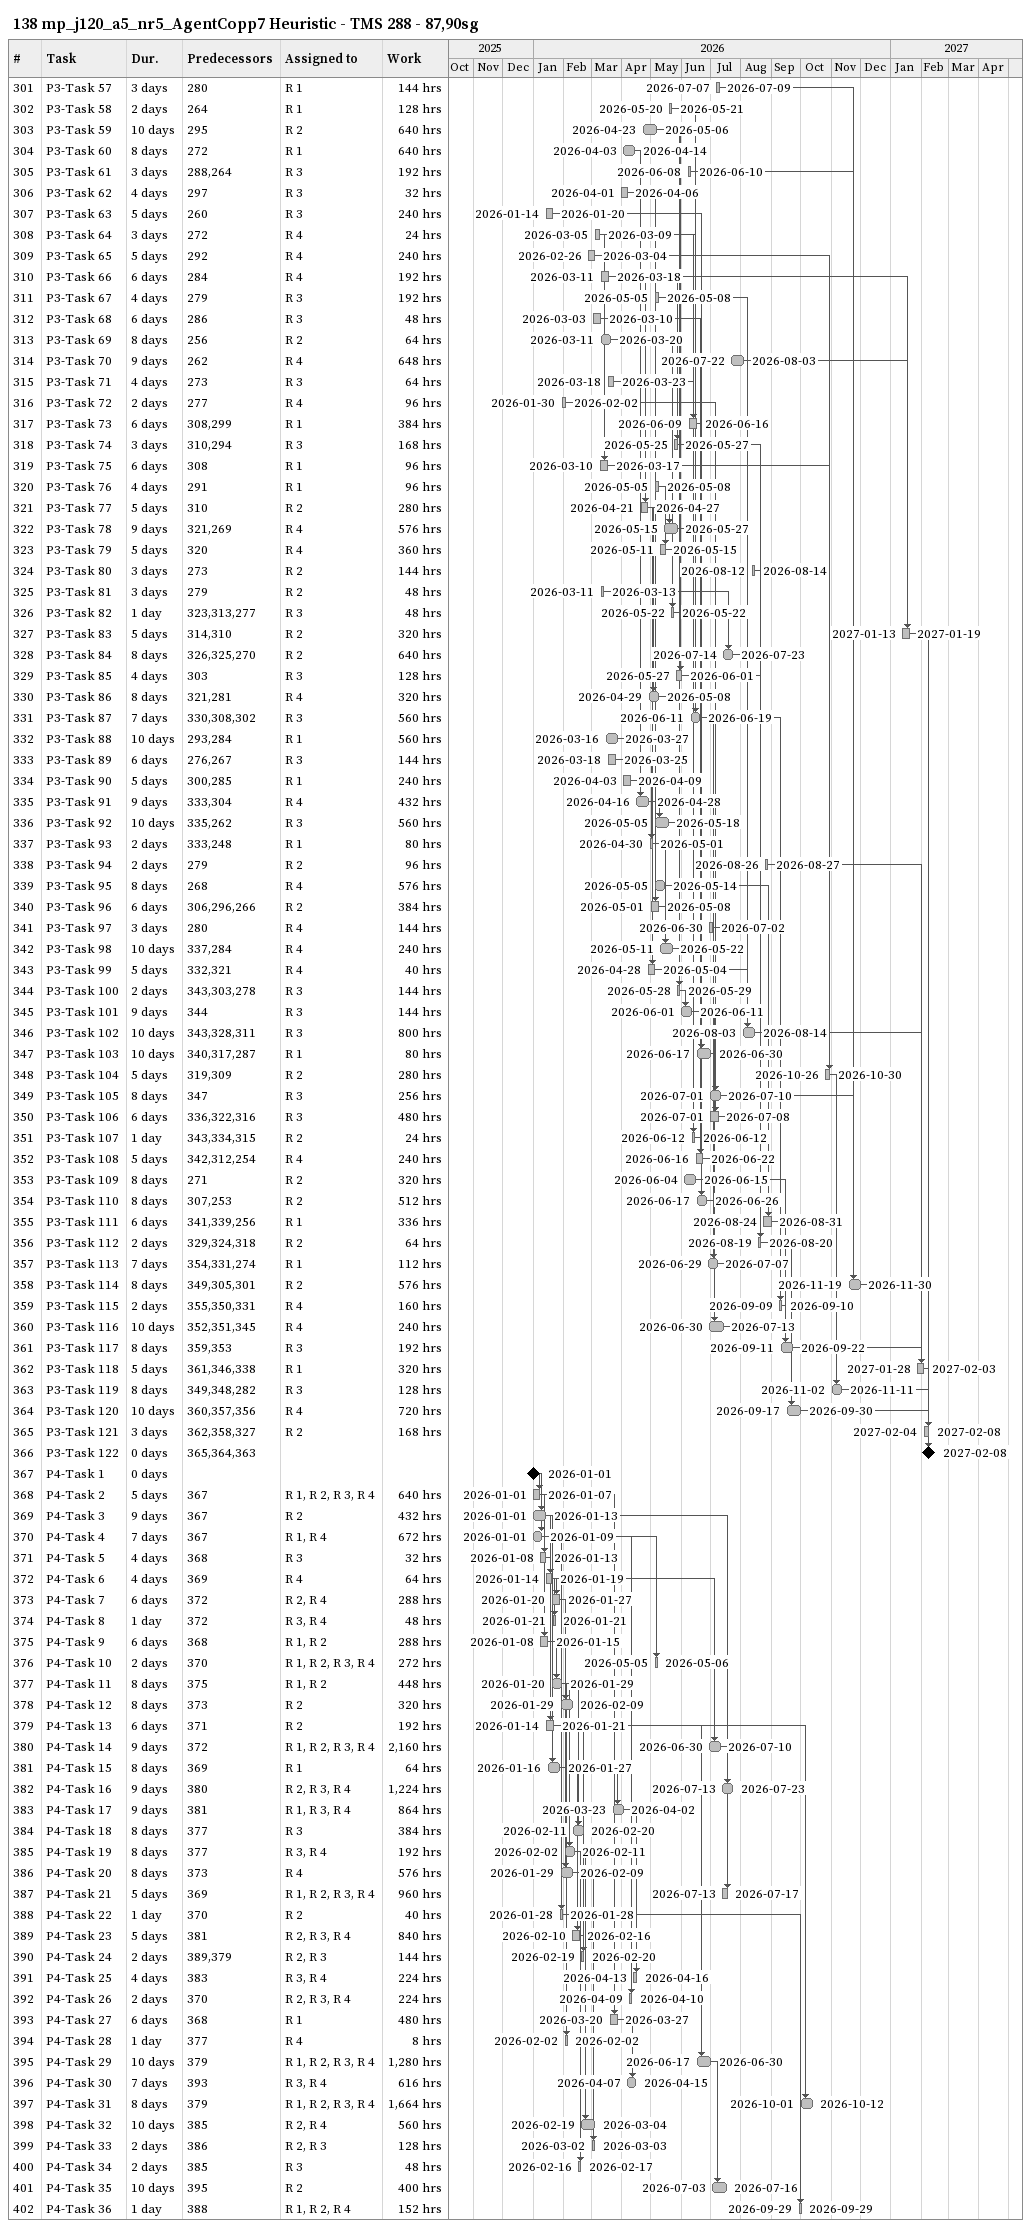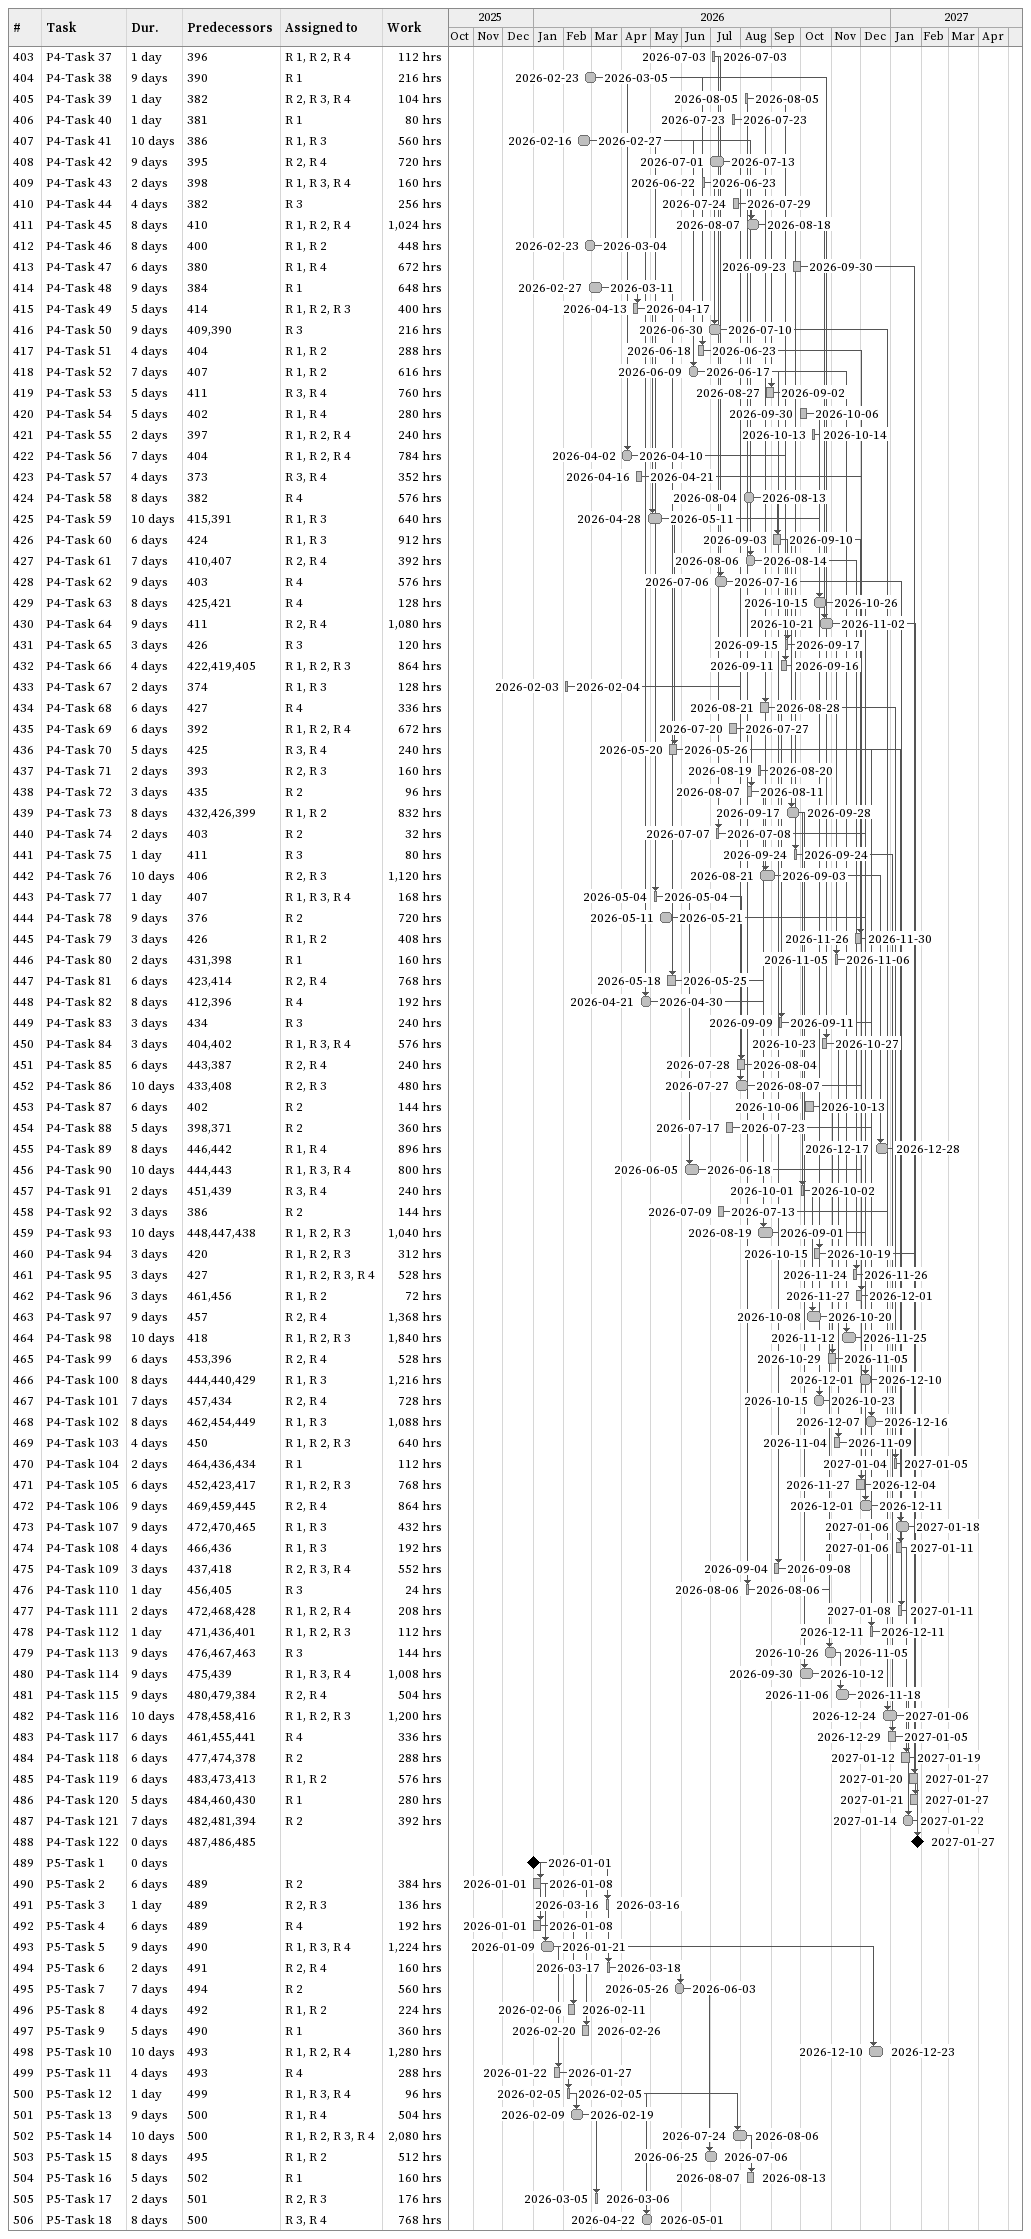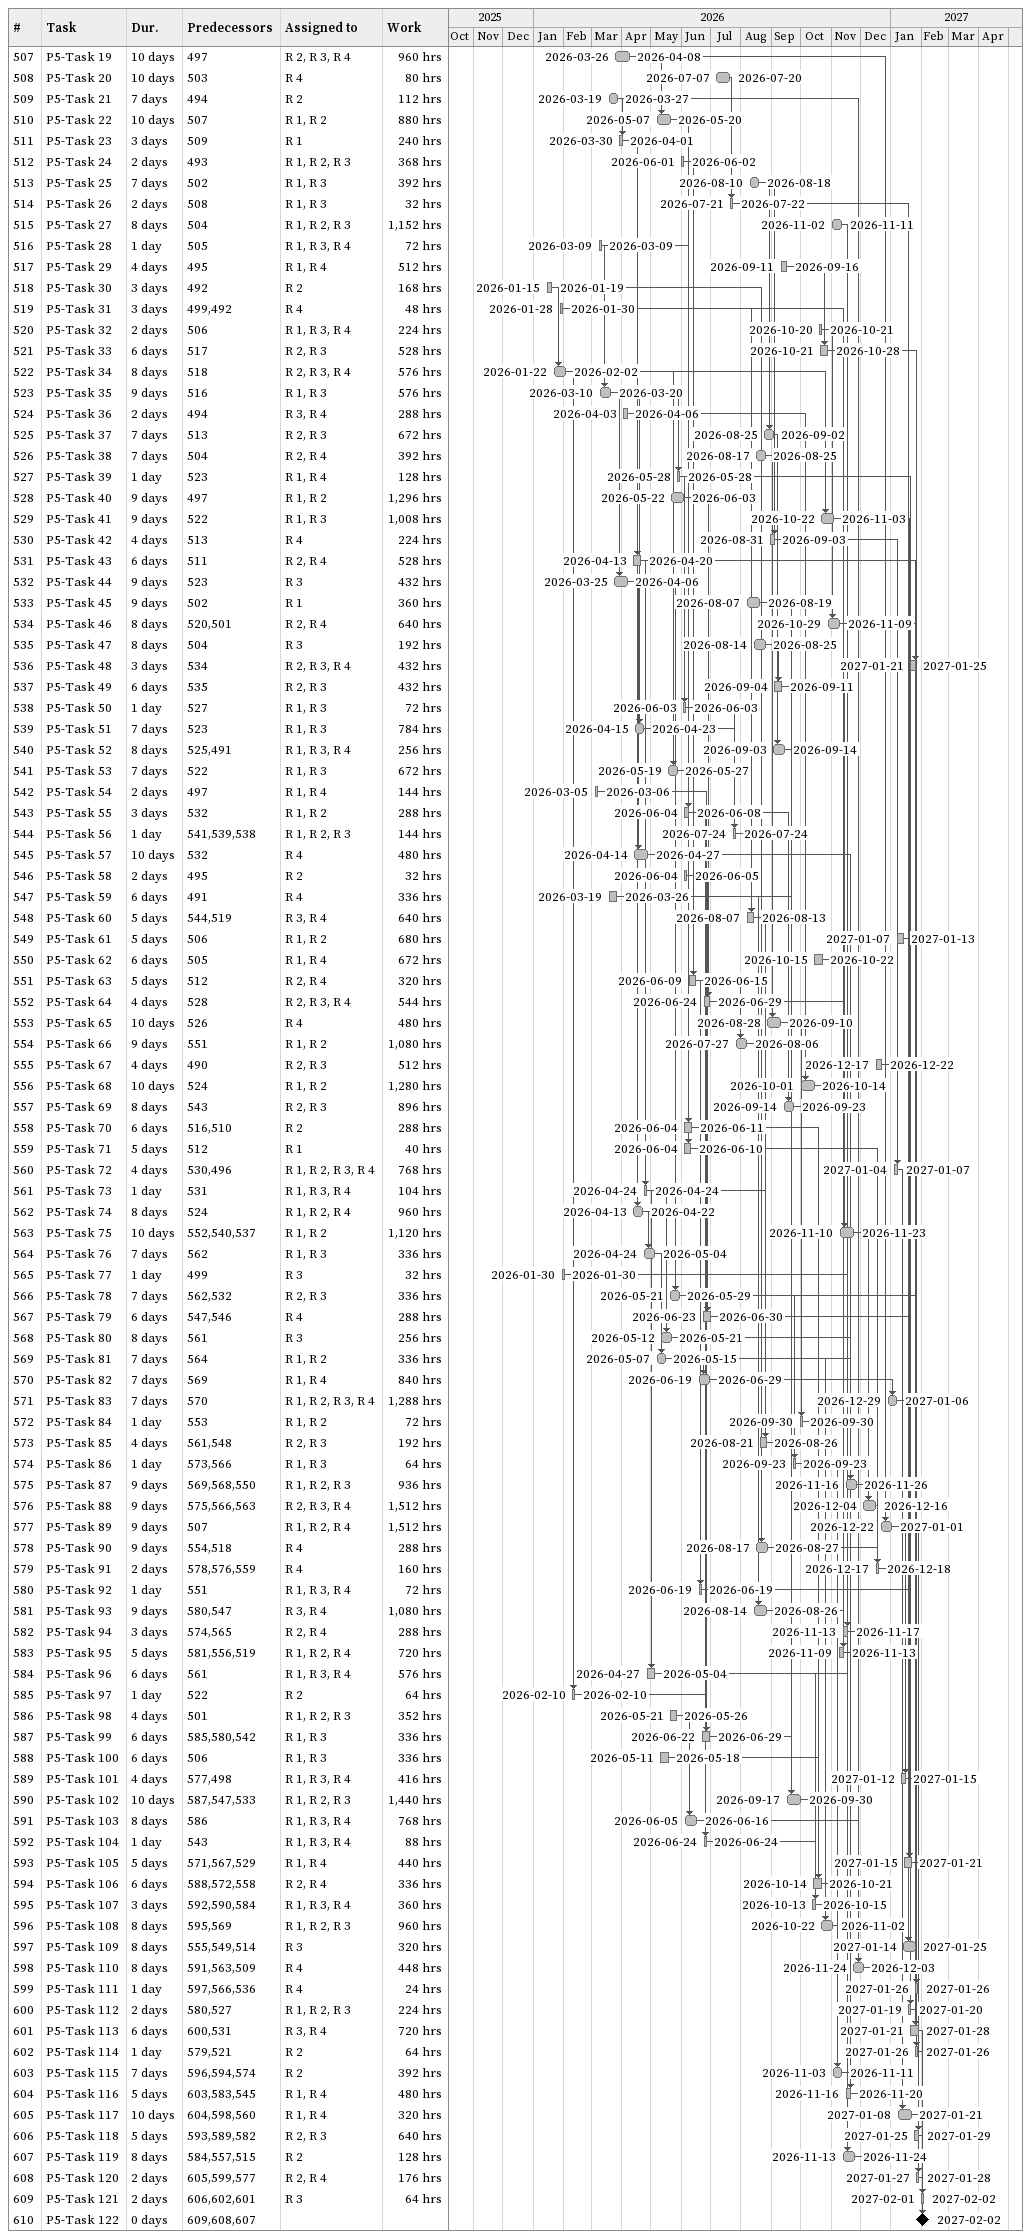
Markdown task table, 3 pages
138 mp_j120_a5_nr5_AgentCopp7 Heuristic - TMS 288 - 87,90sg

| ID | Task | Duration | Start | Finish | Predecessors | Resources | Work (h) |
|---|---|---|---|---|---|---|---|
| 301 | P3-Task 57 | 3d | 2026-07-07 | 2026-07-09 | 280 | R 1 | 144 |
| 302 | P3-Task 58 | 2d | 2026-05-20 | 2026-05-21 | 264 | R 1 | 128 |
| 303 | P3-Task 59 | 10d | 2026-04-23 | 2026-05-06 | 295 | R 2 | 640 |
| 304 | P3-Task 60 | 8d | 2026-04-03 | 2026-04-14 | 272 | R 1 | 640 |
| 305 | P3-Task 61 | 3d | 2026-06-08 | 2026-06-10 | 288, 264 | R 3 | 192 |
| 306 | P3-Task 62 | 4d | 2026-04-01 | 2026-04-06 | 297 | R 3 | 32 |
| 307 | P3-Task 63 | 5d | 2026-01-14 | 2026-01-20 | 260 | R 3 | 240 |
| 308 | P3-Task 64 | 3d | 2026-03-05 | 2026-03-09 | 272 | R 4 | 24 |
| 309 | P3-Task 65 | 5d | 2026-02-26 | 2026-03-04 | 292 | R 4 | 240 |
| 310 | P3-Task 66 | 6d | 2026-03-11 | 2026-03-18 | 284 | R 4 | 192 |
| 311 | P3-Task 67 | 4d | 2026-05-05 | 2026-05-08 | 279 | R 3 | 192 |
| 312 | P3-Task 68 | 6d | 2026-03-03 | 2026-03-10 | 286 | R 3 | 48 |
| 313 | P3-Task 69 | 8d | 2026-03-11 | 2026-03-20 | 256 | R 2 | 64 |
| 314 | P3-Task 70 | 9d | 2026-07-22 | 2026-08-03 | 262 | R 4 | 648 |
| 315 | P3-Task 71 | 4d | 2026-03-18 | 2026-03-23 | 273 | R 3 | 64 |
| 316 | P3-Task 72 | 2d | 2026-01-30 | 2026-02-02 | 277 | R 4 | 96 |
| 317 | P3-Task 73 | 6d | 2026-06-09 | 2026-06-16 | 308, 299 | R 1 | 384 |
| 318 | P3-Task 74 | 3d | 2026-05-25 | 2026-05-27 | 310, 294 | R 3 | 168 |
| 319 | P3-Task 75 | 6d | 2026-03-10 | 2026-03-17 | 308 | R 1 | 96 |
| 320 | P3-Task 76 | 4d | 2026-05-05 | 2026-05-08 | 291 | R 1 | 96 |
| 321 | P3-Task 77 | 5d | 2026-04-21 | 2026-04-27 | 310 | R 2 | 280 |
| 322 | P3-Task 78 | 9d | 2026-05-15 | 2026-05-27 | 321, 269 | R 4 | 576 |
| 323 | P3-Task 79 | 5d | 2026-05-11 | 2026-05-15 | 320 | R 4 | 360 |
| 324 | P3-Task 80 | 3d | 2026-08-12 | 2026-08-14 | 273 | R 2 | 144 |
| 325 | P3-Task 81 | 3d | 2026-03-11 | 2026-03-13 | 279 | R 2 | 48 |
| 326 | P3-Task 82 | 1d | 2026-05-22 | 2026-05-22 | 323, 313, 277 | R 3 | 48 |
| 327 | P3-Task 83 | 5d | 2027-01-13 | 2027-01-19 | 314, 310 | R 2 | 320 |
| 328 | P3-Task 84 | 8d | 2026-07-14 | 2026-07-23 | 326, 325, 270 | R 2 | 640 |
| 329 | P3-Task 85 | 4d | 2026-05-27 | 2026-06-01 | 303 | R 3 | 128 |
| 330 | P3-Task 86 | 8d | 2026-04-29 | 2026-05-08 | 321, 281 | R 4 | 320 |
| 331 | P3-Task 87 | 7d | 2026-06-11 | 2026-06-19 | 330, 308, 302 | R 3 | 560 |
| 332 | P3-Task 88 | 10d | 2026-03-16 | 2026-03-27 | 293, 284 | R 1 | 560 |
| 333 | P3-Task 89 | 6d | 2026-03-18 | 2026-03-25 | 276, 267 | R 3 | 144 |
| 334 | P3-Task 90 | 5d | 2026-04-03 | 2026-04-09 | 300, 285 | R 1 | 240 |
| 335 | P3-Task 91 | 9d | 2026-04-16 | 2026-04-28 | 333, 304 | R 4 | 432 |
| 336 | P3-Task 92 | 10d | 2026-05-05 | 2026-05-18 | 335, 262 | R 3 | 560 |
| 337 | P3-Task 93 | 2d | 2026-04-30 | 2026-05-01 | 333, 248 | R 1 | 80 |
| 338 | P3-Task 94 | 2d | 2026-08-26 | 2026-08-27 | 279 | R 2 | 96 |
| 339 | P3-Task 95 | 8d | 2026-05-05 | 2026-05-14 | 268 | R 4 | 576 |
| 340 | P3-Task 96 | 6d | 2026-05-01 | 2026-05-08 | 306, 296, 266 | R 2 | 384 |
| 341 | P3-Task 97 | 3d | 2026-06-30 | 2026-07-02 | 280 | R 4 | 144 |
| 342 | P3-Task 98 | 10d | 2026-05-11 | 2026-05-22 | 337, 284 | R 4 | 240 |
| 343 | P3-Task 99 | 5d | 2026-04-28 | 2026-05-04 | 332, 321 | R 4 | 40 |
| 344 | P3-Task 100 | 2d | 2026-05-28 | 2026-05-29 | 343, 303, 278 | R 3 | 144 |
| 345 | P3-Task 101 | 9d | 2026-06-01 | 2026-06-11 | 344 | R 3 | 144 |
| 346 | P3-Task 102 | 10d | 2026-08-03 | 2026-08-14 | 343, 328, 311 | R 3 | 800 |
| 347 | P3-Task 103 | 10d | 2026-06-17 | 2026-06-30 | 340, 317, 287 | R 1 | 80 |
| 348 | P3-Task 104 | 5d | 2026-10-26 | 2026-10-30 | 319, 309 | R 2 | 280 |
| 349 | P3-Task 105 | 8d | 2026-07-01 | 2026-07-10 | 347 | R 3 | 256 |
| 350 | P3-Task 106 | 6d | 2026-07-01 | 2026-07-08 | 336, 322, 316 | R 3 | 480 |
| 351 | P3-Task 107 | 1d | 2026-06-12 | 2026-06-12 | 343, 334, 315 | R 2 | 24 |
| 352 | P3-Task 108 | 5d | 2026-06-16 | 2026-06-22 | 342, 312, 254 | R 4 | 240 |
| 353 | P3-Task 109 | 8d | 2026-06-04 | 2026-06-15 | 271 | R 2 | 320 |
| 354 | P3-Task 110 | 8d | 2026-06-17 | 2026-06-26 | 307, 253 | R 2 | 512 |
| 355 | P3-Task 111 | 6d | 2026-08-24 | 2026-08-31 | 341, 339, 256 | R 1 | 336 |
| 356 | P3-Task 112 | 2d | 2026-08-19 | 2026-08-20 | 329, 324, 318 | R 2 | 64 |
| 357 | P3-Task 113 | 7d | 2026-06-29 | 2026-07-07 | 354, 331, 274 | R 1 | 112 |
| 358 | P3-Task 114 | 8d | 2026-11-19 | 2026-11-30 | 349, 305, 301 | R 2 | 576 |
| 359 | P3-Task 115 | 2d | 2026-09-09 | 2026-09-10 | 355, 350, 331 | R 4 | 160 |
| 360 | P3-Task 116 | 10d | 2026-06-30 | 2026-07-13 | 352, 351, 345 | R 4 | 240 |
| 361 | P3-Task 117 | 8d | 2026-09-11 | 2026-09-22 | 359, 353 | R 3 | 192 |
| 362 | P3-Task 118 | 5d | 2027-01-28 | 2027-02-03 | 361, 346, 338 | R 1 | 320 |
| 363 | P3-Task 119 | 8d | 2026-11-02 | 2026-11-11 | 349, 348, 282 | R 3 | 128 |
| 364 | P3-Task 120 | 10d | 2026-09-17 | 2026-09-30 | 360, 357, 356 | R 4 | 720 |
| 365 | P3-Task 121 | 3d | 2027-02-04 | 2027-02-08 | 362, 358, 327 | R 2 | 168 |
| 366 | P3-Task 122 | 0d | 2027-02-08 | 2027-02-08 | 365, 364, 363 |  |  |
| 367 | P4-Task 1 | 0d | 2026-01-01 | 2026-01-01 |  |  |  |
| 368 | P4-Task 2 | 5d | 2026-01-01 | 2026-01-07 | 367 | R 1, R 2, R 3, R 4 | 640 |
| 369 | P4-Task 3 | 9d | 2026-01-01 | 2026-01-13 | 367 | R 2 | 432 |
| 370 | P4-Task 4 | 7d | 2026-01-01 | 2026-01-09 | 367 | R 1, R 4 | 672 |
| 371 | P4-Task 5 | 4d | 2026-01-08 | 2026-01-13 | 368 | R 3 | 32 |
| 372 | P4-Task 6 | 4d | 2026-01-14 | 2026-01-19 | 369 | R 4 | 64 |
| 373 | P4-Task 7 | 6d | 2026-01-20 | 2026-01-27 | 372 | R 2, R 4 | 288 |
| 374 | P4-Task 8 | 1d | 2026-01-21 | 2026-01-21 | 372 | R 3, R 4 | 48 |
| 375 | P4-Task 9 | 6d | 2026-01-08 | 2026-01-15 | 368 | R 1, R 2 | 288 |
| 376 | P4-Task 10 | 2d | 2026-05-05 | 2026-05-06 | 370 | R 1, R 2, R 3, R 4 | 272 |
| 377 | P4-Task 11 | 8d | 2026-01-20 | 2026-01-29 | 375 | R 1, R 2 | 448 |
| 378 | P4-Task 12 | 8d | 2026-01-29 | 2026-02-09 | 373 | R 2 | 320 |
| 379 | P4-Task 13 | 6d | 2026-01-14 | 2026-01-21 | 371 | R 2 | 192 |
| 380 | P4-Task 14 | 9d | 2026-06-30 | 2026-07-10 | 372 | R 1, R 2, R 3, R 4 | 2160 |
| 381 | P4-Task 15 | 8d | 2026-01-16 | 2026-01-27 | 369 | R 1 | 64 |
| 382 | P4-Task 16 | 9d | 2026-07-13 | 2026-07-23 | 380 | R 2, R 3, R 4 | 1224 |
| 383 | P4-Task 17 | 9d | 2026-03-23 | 2026-04-02 | 381 | R 1, R 3, R 4 | 864 |
| 384 | P4-Task 18 | 8d | 2026-02-11 | 2026-02-20 | 377 | R 3 | 384 |
| 385 | P4-Task 19 | 8d | 2026-02-02 | 2026-02-11 | 377 | R 3, R 4 | 192 |
| 386 | P4-Task 20 | 8d | 2026-01-29 | 2026-02-09 | 373 | R 4 | 576 |
| 387 | P4-Task 21 | 5d | 2026-07-13 | 2026-07-17 | 369 | R 1, R 2, R 3, R 4 | 960 |
| 388 | P4-Task 22 | 1d | 2026-01-28 | 2026-01-28 | 370 | R 2 | 40 |
| 389 | P4-Task 23 | 5d | 2026-02-10 | 2026-02-16 | 381 | R 2, R 3, R 4 | 840 |
| 390 | P4-Task 24 | 2d | 2026-02-19 | 2026-02-20 | 389, 379 | R 2, R 3 | 144 |
| 391 | P4-Task 25 | 4d | 2026-04-13 | 2026-04-16 | 383 | R 3, R 4 | 224 |
| 392 | P4-Task 26 | 2d | 2026-04-09 | 2026-04-10 | 370 | R 2, R 3, R 4 | 224 |
| 393 | P4-Task 27 | 6d | 2026-03-20 | 2026-03-27 | 368 | R 1 | 480 |
| 394 | P4-Task 28 | 1d | 2026-02-02 | 2026-02-02 | 377 | R 4 | 8 |
| 395 | P4-Task 29 | 10d | 2026-06-17 | 2026-06-30 | 379 | R 1, R 2, R 3, R 4 | 1280 |
| 396 | P4-Task 30 | 7d | 2026-04-07 | 2026-04-15 | 393 | R 3, R 4 | 616 |
| 397 | P4-Task 31 | 8d | 2026-10-01 | 2026-10-12 | 379 | R 1, R 2, R 3, R 4 | 1664 |
| 398 | P4-Task 32 | 10d | 2026-02-19 | 2026-03-04 | 385 | R 2, R 4 | 560 |
| 399 | P4-Task 33 | 2d | 2026-03-02 | 2026-03-03 | 386 | R 2, R 3 | 128 |
| 400 | P4-Task 34 | 2d | 2026-02-16 | 2026-02-17 | 385 | R 3 | 48 |
| 401 | P4-Task 35 | 10d | 2026-07-03 | 2026-07-16 | 395 | R 2 | 400 |
| 402 | P4-Task 36 | 1d | 2026-09-29 | 2026-09-29 | 388 | R 1, R 2, R 4 | 152 |
| 403 | P4-Task 37 | 1d | 2026-07-03 | 2026-07-03 | 396 | R 1, R 2, R 4 | 112 |
| 404 | P4-Task 38 | 9d | 2026-02-23 | 2026-03-05 | 390 | R 1 | 216 |
| 405 | P4-Task 39 | 1d | 2026-08-05 | 2026-08-05 | 382 | R 2, R 3, R 4 | 104 |
| 406 | P4-Task 40 | 1d | 2026-07-23 | 2026-07-23 | 381 | R 1 | 80 |
| 407 | P4-Task 41 | 10d | 2026-02-16 | 2026-02-27 | 386 | R 1, R 3 | 560 |
| 408 | P4-Task 42 | 9d | 2026-07-01 | 2026-07-13 | 395 | R 2, R 4 | 720 |
| 409 | P4-Task 43 | 2d | 2026-06-22 | 2026-06-23 | 398 | R 1, R 3, R 4 | 160 |
| 410 | P4-Task 44 | 4d | 2026-07-24 | 2026-07-29 | 382 | R 3 | 256 |
| 411 | P4-Task 45 | 8d | 2026-08-07 | 2026-08-18 | 410 | R 1, R 2, R 4 | 1024 |
| 412 | P4-Task 46 | 8d | 2026-02-23 | 2026-03-04 | 400 | R 1, R 2 | 448 |
| 413 | P4-Task 47 | 6d | 2026-09-23 | 2026-09-30 | 380 | R 1, R 4 | 672 |
| 414 | P4-Task 48 | 9d | 2026-02-27 | 2026-03-11 | 384 | R 1 | 648 |
| 415 | P4-Task 49 | 5d | 2026-04-13 | 2026-04-17 | 414 | R 1, R 2, R 3 | 400 |
| 416 | P4-Task 50 | 9d | 2026-06-30 | 2026-07-10 | 409, 390 | R 3 | 216 |
| 417 | P4-Task 51 | 4d | 2026-06-18 | 2026-06-23 | 404 | R 1, R 2 | 288 |
| 418 | P4-Task 52 | 7d | 2026-06-09 | 2026-06-17 | 407 | R 1, R 2 | 616 |
| 419 | P4-Task 53 | 5d | 2026-08-27 | 2026-09-02 | 411 | R 3, R 4 | 760 |
| 420 | P4-Task 54 | 5d | 2026-09-30 | 2026-10-06 | 402 | R 1, R 4 | 280 |
| 421 | P4-Task 55 | 2d | 2026-10-13 | 2026-10-14 | 397 | R 1, R 2, R 4 | 240 |
| 422 | P4-Task 56 | 7d | 2026-04-02 | 2026-04-10 | 404 | R 1, R 2, R 4 | 784 |
| 423 | P4-Task 57 | 4d | 2026-04-16 | 2026-04-21 | 373 | R 3, R 4 | 352 |
| 424 | P4-Task 58 | 8d | 2026-08-04 | 2026-08-13 | 382 | R 4 | 576 |
| 425 | P4-Task 59 | 10d | 2026-04-28 | 2026-05-11 | 415, 391 | R 1, R 3 | 640 |
| 426 | P4-Task 60 | 6d | 2026-09-03 | 2026-09-10 | 424 | R 1, R 3 | 912 |
| 427 | P4-Task 61 | 7d | 2026-08-06 | 2026-08-14 | 410, 407 | R 2, R 4 | 392 |
| 428 | P4-Task 62 | 9d | 2026-07-06 | 2026-07-16 | 403 | R 4 | 576 |
| 429 | P4-Task 63 | 8d | 2026-10-15 | 2026-10-26 | 425, 421 | R 4 | 128 |
| 430 | P4-Task 64 | 9d | 2026-10-21 | 2026-11-02 | 411 | R 2, R 4 | 1080 |
| 431 | P4-Task 65 | 3d | 2026-09-15 | 2026-09-17 | 426 | R 3 | 120 |
| 432 | P4-Task 66 | 4d | 2026-09-11 | 2026-09-16 | 422, 419, 405 | R 1, R 2, R 3 | 864 |
| 433 | P4-Task 67 | 2d | 2026-02-03 | 2026-02-04 | 374 | R 1, R 3 | 128 |
| 434 | P4-Task 68 | 6d | 2026-08-21 | 2026-08-28 | 427 | R 4 | 336 |
| 435 | P4-Task 69 | 6d | 2026-07-20 | 2026-07-27 | 392 | R 1, R 2, R 4 | 672 |
| 436 | P4-Task 70 | 5d | 2026-05-20 | 2026-05-26 | 425 | R 3, R 4 | 240 |
| 437 | P4-Task 71 | 2d | 2026-08-19 | 2026-08-20 | 393 | R 2, R 3 | 160 |
| 438 | P4-Task 72 | 3d | 2026-08-07 | 2026-08-11 | 435 | R 2 | 96 |
| 439 | P4-Task 73 | 8d | 2026-09-17 | 2026-09-28 | 432, 426, 399 | R 1, R 2 | 832 |
| 440 | P4-Task 74 | 2d | 2026-07-07 | 2026-07-08 | 403 | R 2 | 32 |
| 441 | P4-Task 75 | 1d | 2026-09-24 | 2026-09-24 | 411 | R 3 | 80 |
| 442 | P4-Task 76 | 10d | 2026-08-21 | 2026-09-03 | 406 | R 2, R 3 | 1120 |
| 443 | P4-Task 77 | 1d | 2026-05-04 | 2026-05-04 | 407 | R 1, R 3, R 4 | 168 |
| 444 | P4-Task 78 | 9d | 2026-05-11 | 2026-05-21 | 376 | R 2 | 720 |
| 445 | P4-Task 79 | 3d | 2026-11-26 | 2026-11-30 | 426 | R 1, R 2 | 408 |
| 446 | P4-Task 80 | 2d | 2026-11-05 | 2026-11-06 | 431, 398 | R 1 | 160 |
| 447 | P4-Task 81 | 6d | 2026-05-18 | 2026-05-25 | 423, 414 | R 2, R 4 | 768 |
| 448 | P4-Task 82 | 8d | 2026-04-21 | 2026-04-30 | 412, 396 | R 4 | 192 |
| 449 | P4-Task 83 | 3d | 2026-09-09 | 2026-09-11 | 434 | R 3 | 240 |
| 450 | P4-Task 84 | 3d | 2026-10-23 | 2026-10-27 | 404, 402 | R 1, R 3, R 4 | 576 |
| 451 | P4-Task 85 | 6d | 2026-07-28 | 2026-08-04 | 443, 387 | R 2, R 4 | 240 |
| 452 | P4-Task 86 | 10d | 2026-07-27 | 2026-08-07 | 433, 408 | R 2, R 3 | 480 |
| 453 | P4-Task 87 | 6d | 2026-10-06 | 2026-10-13 | 402 | R 2 | 144 |
| 454 | P4-Task 88 | 5d | 2026-07-17 | 2026-07-23 | 398, 371 | R 2 | 360 |
| 455 | P4-Task 89 | 8d | 2026-12-17 | 2026-12-28 | 446, 442 | R 1, R 4 | 896 |
| 456 | P4-Task 90 | 10d | 2026-06-05 | 2026-06-18 | 444, 443 | R 1, R 3, R 4 | 800 |
| 457 | P4-Task 91 | 2d | 2026-10-01 | 2026-10-02 | 451, 439 | R 3, R 4 | 240 |
| 458 | P4-Task 92 | 3d | 2026-07-09 | 2026-07-13 | 386 | R 2 | 144 |
| 459 | P4-Task 93 | 10d | 2026-08-19 | 2026-09-01 | 448, 447, 438 | R 1, R 2, R 3 | 1040 |
| 460 | P4-Task 94 | 3d | 2026-10-15 | 2026-10-19 | 420 | R 1, R 2, R 3 | 312 |
| 461 | P4-Task 95 | 3d | 2026-11-24 | 2026-11-26 | 427 | R 1, R 2, R 3, R 4 | 528 |
| 462 | P4-Task 96 | 3d | 2026-11-27 | 2026-12-01 | 461, 456 | R 1, R 2 | 72 |
| 463 | P4-Task 97 | 9d | 2026-10-08 | 2026-10-20 | 457 | R 2, R 4 | 1368 |
| 464 | P4-Task 98 | 10d | 2026-11-12 | 2026-11-25 | 418 | R 1, R 2, R 3 | 1840 |
| 465 | P4-Task 99 | 6d | 2026-10-29 | 2026-11-05 | 453, 396 | R 2, R 4 | 528 |
| 466 | P4-Task 100 | 8d | 2026-12-01 | 2026-12-10 | 444, 440, 429 | R 1, R 3 | 1216 |
| 467 | P4-Task 101 | 7d | 2026-10-15 | 2026-10-23 | 457, 434 | R 2, R 4 | 728 |
| 468 | P4-Task 102 | 8d | 2026-12-07 | 2026-12-16 | 462, 454, 449 | R 1, R 3 | 1088 |
| 469 | P4-Task 103 | 4d | 2026-11-04 | 2026-11-09 | 450 | R 1, R 2, R 3 | 640 |
| 470 | P4-Task 104 | 2d | 2027-01-04 | 2027-01-05 | 464, 436, 434 | R 1 | 112 |
| 471 | P4-Task 105 | 6d | 2026-11-27 | 2026-12-04 | 452, 423, 417 | R 1, R 2, R 3 | 768 |
| 472 | P4-Task 106 | 9d | 2026-12-01 | 2026-12-11 | 469, 459, 445 | R 2, R 4 | 864 |
| 473 | P4-Task 107 | 9d | 2027-01-06 | 2027-01-18 | 472, 470, 465 | R 1, R 3 | 432 |
| 474 | P4-Task 108 | 4d | 2027-01-06 | 2027-01-11 | 466, 436 | R 1, R 3 | 192 |
| 475 | P4-Task 109 | 3d | 2026-09-04 | 2026-09-08 | 437, 418 | R 2, R 3, R 4 | 552 |
| 476 | P4-Task 110 | 1d | 2026-08-06 | 2026-08-06 | 456, 405 | R 3 | 24 |
| 477 | P4-Task 111 | 2d | 2027-01-08 | 2027-01-11 | 472, 468, 428 | R 1, R 2, R 4 | 208 |
| 478 | P4-Task 112 | 1d | 2026-12-11 | 2026-12-11 | 471, 436, 401 | R 1, R 2, R 3 | 112 |
| 479 | P4-Task 113 | 9d | 2026-10-26 | 2026-11-05 | 476, 467, 463 | R 3 | 144 |
| 480 | P4-Task 114 | 9d | 2026-09-30 | 2026-10-12 | 475, 439 | R 1, R 3, R 4 | 1008 |
| 481 | P4-Task 115 | 9d | 2026-11-06 | 2026-11-18 | 480, 479, 384 | R 2, R 4 | 504 |
| 482 | P4-Task 116 | 10d | 2026-12-24 | 2027-01-06 | 478, 458, 416 | R 1, R 2, R 3 | 1200 |
| 483 | P4-Task 117 | 6d | 2026-12-29 | 2027-01-05 | 461, 455, 441 | R 4 | 336 |
| 484 | P4-Task 118 | 6d | 2027-01-12 | 2027-01-19 | 477, 474, 378 | R 2 | 288 |
| 485 | P4-Task 119 | 6d | 2027-01-20 | 2027-01-27 | 483, 473, 413 | R 1, R 2 | 576 |
| 486 | P4-Task 120 | 5d | 2027-01-21 | 2027-01-27 | 484, 460, 430 | R 1 | 280 |
| 487 | P4-Task 121 | 7d | 2027-01-14 | 2027-01-22 | 482, 481, 394 | R 2 | 392 |
| 488 | P4-Task 122 | 0d | 2027-01-27 | 2027-01-27 | 487, 486, 485 |  |  |
| 489 | P5-Task 1 | 0d | 2026-01-01 | 2026-01-01 |  |  |  |
| 490 | P5-Task 2 | 6d | 2026-01-01 | 2026-01-08 | 489 | R 2 | 384 |
| 491 | P5-Task 3 | 1d | 2026-03-16 | 2026-03-16 | 489 | R 2, R 3 | 136 |
| 492 | P5-Task 4 | 6d | 2026-01-01 | 2026-01-08 | 489 | R 4 | 192 |
| 493 | P5-Task 5 | 9d | 2026-01-09 | 2026-01-21 | 490 | R 1, R 3, R 4 | 1224 |
| 494 | P5-Task 6 | 2d | 2026-03-17 | 2026-03-18 | 491 | R 2, R 4 | 160 |
| 495 | P5-Task 7 | 7d | 2026-05-26 | 2026-06-03 | 494 | R 2 | 560 |
| 496 | P5-Task 8 | 4d | 2026-02-06 | 2026-02-11 | 492 | R 1, R 2 | 224 |
| 497 | P5-Task 9 | 5d | 2026-02-20 | 2026-02-26 | 490 | R 1 | 360 |
| 498 | P5-Task 10 | 10d | 2026-12-10 | 2026-12-23 | 493 | R 1, R 2, R 4 | 1280 |
| 499 | P5-Task 11 | 4d | 2026-01-22 | 2026-01-27 | 493 | R 4 | 288 |
| 500 | P5-Task 12 | 1d | 2026-02-05 | 2026-02-05 | 499 | R 1, R 3, R 4 | 96 |
| 501 | P5-Task 13 | 9d | 2026-02-09 | 2026-02-19 | 500 | R 1, R 4 | 504 |
| 502 | P5-Task 14 | 10d | 2026-07-24 | 2026-08-06 | 500 | R 1, R 2, R 3, R 4 | 2080 |
| 503 | P5-Task 15 | 8d | 2026-06-25 | 2026-07-06 | 495 | R 1, R 2 | 512 |
| 504 | P5-Task 16 | 5d | 2026-08-07 | 2026-08-13 | 502 | R 1 | 160 |
| 505 | P5-Task 17 | 2d | 2026-03-05 | 2026-03-06 | 501 | R 2, R 3 | 176 |
| 506 | P5-Task 18 | 8d | 2026-04-22 | 2026-05-01 | 500 | R 3, R 4 | 768 |
| 507 | P5-Task 19 | 10d | 2026-03-26 | 2026-04-08 | 497 | R 2, R 3, R 4 | 960 |
| 508 | P5-Task 20 | 10d | 2026-07-07 | 2026-07-20 | 503 | R 4 | 80 |
| 509 | P5-Task 21 | 7d | 2026-03-19 | 2026-03-27 | 494 | R 2 | 112 |
| 510 | P5-Task 22 | 10d | 2026-05-07 | 2026-05-20 | 507 | R 1, R 2 | 880 |
| 511 | P5-Task 23 | 3d | 2026-03-30 | 2026-04-01 | 509 | R 1 | 240 |
| 512 | P5-Task 24 | 2d | 2026-06-01 | 2026-06-02 | 493 | R 1, R 2, R 3 | 368 |
| 513 | P5-Task 25 | 7d | 2026-08-10 | 2026-08-18 | 502 | R 1, R 3 | 392 |
| 514 | P5-Task 26 | 2d | 2026-07-21 | 2026-07-22 | 508 | R 1, R 3 | 32 |
| 515 | P5-Task 27 | 8d | 2026-11-02 | 2026-11-11 | 504 | R 1, R 2, R 3 | 1152 |
| 516 | P5-Task 28 | 1d | 2026-03-09 | 2026-03-09 | 505 | R 1, R 3, R 4 | 72 |
| 517 | P5-Task 29 | 4d | 2026-09-11 | 2026-09-16 | 495 | R 1, R 4 | 512 |
| 518 | P5-Task 30 | 3d | 2026-01-15 | 2026-01-19 | 492 | R 2 | 168 |
| 519 | P5-Task 31 | 3d | 2026-01-28 | 2026-01-30 | 499, 492 | R 4 | 48 |
| 520 | P5-Task 32 | 2d | 2026-10-20 | 2026-10-21 | 506 | R 1, R 3, R 4 | 224 |
| 521 | P5-Task 33 | 6d | 2026-10-21 | 2026-10-28 | 517 | R 2, R 3 | 528 |
| 522 | P5-Task 34 | 8d | 2026-01-22 | 2026-02-02 | 518 | R 2, R 3, R 4 | 576 |
| 523 | P5-Task 35 | 9d | 2026-03-10 | 2026-03-20 | 516 | R 1, R 3 | 576 |
| 524 | P5-Task 36 | 2d | 2026-04-03 | 2026-04-06 | 494 | R 3, R 4 | 288 |
| 525 | P5-Task 37 | 7d | 2026-08-25 | 2026-09-02 | 513 | R 2, R 3 | 672 |
| 526 | P5-Task 38 | 7d | 2026-08-17 | 2026-08-25 | 504 | R 2, R 4 | 392 |
| 527 | P5-Task 39 | 1d | 2026-05-28 | 2026-05-28 | 523 | R 1, R 4 | 128 |
| 528 | P5-Task 40 | 9d | 2026-05-22 | 2026-06-03 | 497 | R 1, R 2 | 1296 |
| 529 | P5-Task 41 | 9d | 2026-10-22 | 2026-11-03 | 522 | R 1, R 3 | 1008 |
| 530 | P5-Task 42 | 4d | 2026-08-31 | 2026-09-03 | 513 | R 4 | 224 |
| 531 | P5-Task 43 | 6d | 2026-04-13 | 2026-04-20 | 511 | R 2, R 4 | 528 |
| 532 | P5-Task 44 | 9d | 2026-03-25 | 2026-04-06 | 523 | R 3 | 432 |
| 533 | P5-Task 45 | 9d | 2026-08-07 | 2026-08-19 | 502 | R 1 | 360 |
| 534 | P5-Task 46 | 8d | 2026-10-29 | 2026-11-09 | 520, 501 | R 2, R 4 | 640 |
| 535 | P5-Task 47 | 8d | 2026-08-14 | 2026-08-25 | 504 | R 3 | 192 |
| 536 | P5-Task 48 | 3d | 2027-01-21 | 2027-01-25 | 534 | R 2, R 3, R 4 | 432 |
| 537 | P5-Task 49 | 6d | 2026-09-04 | 2026-09-11 | 535 | R 2, R 3 | 432 |
| 538 | P5-Task 50 | 1d | 2026-06-03 | 2026-06-03 | 527 | R 1, R 3 | 72 |
| 539 | P5-Task 51 | 7d | 2026-04-15 | 2026-04-23 | 523 | R 1, R 3 | 784 |
| 540 | P5-Task 52 | 8d | 2026-09-03 | 2026-09-14 | 525, 491 | R 1, R 3, R 4 | 256 |
| 541 | P5-Task 53 | 7d | 2026-05-19 | 2026-05-27 | 522 | R 1, R 3 | 672 |
| 542 | P5-Task 54 | 2d | 2026-03-05 | 2026-03-06 | 497 | R 1, R 4 | 144 |
| 543 | P5-Task 55 | 3d | 2026-06-04 | 2026-06-08 | 532 | R 1, R 2 | 288 |
| 544 | P5-Task 56 | 1d | 2026-07-24 | 2026-07-24 | 541, 539, 538 | R 1, R 2, R 3 | 144 |
| 545 | P5-Task 57 | 10d | 2026-04-14 | 2026-04-27 | 532 | R 4 | 480 |
| 546 | P5-Task 58 | 2d | 2026-06-04 | 2026-06-05 | 495 | R 2 | 32 |
| 547 | P5-Task 59 | 6d | 2026-03-19 | 2026-03-26 | 491 | R 4 | 336 |
| 548 | P5-Task 60 | 5d | 2026-08-07 | 2026-08-13 | 544, 519 | R 3, R 4 | 640 |
| 549 | P5-Task 61 | 5d | 2027-01-07 | 2027-01-13 | 506 | R 1, R 2 | 680 |
| 550 | P5-Task 62 | 6d | 2026-10-15 | 2026-10-22 | 505 | R 1, R 4 | 672 |
| 551 | P5-Task 63 | 5d | 2026-06-09 | 2026-06-15 | 512 | R 2, R 4 | 320 |
| 552 | P5-Task 64 | 4d | 2026-06-24 | 2026-06-29 | 528 | R 2, R 3, R 4 | 544 |
| 553 | P5-Task 65 | 10d | 2026-08-28 | 2026-09-10 | 526 | R 4 | 480 |
| 554 | P5-Task 66 | 9d | 2026-07-27 | 2026-08-06 | 551 | R 1, R 2 | 1080 |
| 555 | P5-Task 67 | 4d | 2026-12-17 | 2026-12-22 | 490 | R 2, R 3 | 512 |
| 556 | P5-Task 68 | 10d | 2026-10-01 | 2026-10-14 | 524 | R 1, R 2 | 1280 |
| 557 | P5-Task 69 | 8d | 2026-09-14 | 2026-09-23 | 543 | R 2, R 3 | 896 |
| 558 | P5-Task 70 | 6d | 2026-06-04 | 2026-06-11 | 516, 510 | R 2 | 288 |
| 559 | P5-Task 71 | 5d | 2026-06-04 | 2026-06-10 | 512 | R 1 | 40 |
| 560 | P5-Task 72 | 4d | 2027-01-04 | 2027-01-07 | 530, 496 | R 1, R 2, R 3, R 4 | 768 |
| 561 | P5-Task 73 | 1d | 2026-04-24 | 2026-04-24 | 531 | R 1, R 3, R 4 | 104 |
| 562 | P5-Task 74 | 8d | 2026-04-13 | 2026-04-22 | 524 | R 1, R 2, R 4 | 960 |
| 563 | P5-Task 75 | 10d | 2026-11-10 | 2026-11-23 | 552, 540, 537 | R 1, R 2 | 1120 |
| 564 | P5-Task 76 | 7d | 2026-04-24 | 2026-05-04 | 562 | R 1, R 3 | 336 |
| 565 | P5-Task 77 | 1d | 2026-01-30 | 2026-01-30 | 499 | R 3 | 32 |
| 566 | P5-Task 78 | 7d | 2026-05-21 | 2026-05-29 | 562, 532 | R 2, R 3 | 336 |
| 567 | P5-Task 79 | 6d | 2026-06-23 | 2026-06-30 | 547, 546 | R 4 | 288 |
| 568 | P5-Task 80 | 8d | 2026-05-12 | 2026-05-21 | 561 | R 3 | 256 |
| 569 | P5-Task 81 | 7d | 2026-05-07 | 2026-05-15 | 564 | R 1, R 2 | 336 |
| 570 | P5-Task 82 | 7d | 2026-06-19 | 2026-06-29 | 569 | R 1, R 4 | 840 |
| 571 | P5-Task 83 | 7d | 2026-12-29 | 2027-01-06 | 570 | R 1, R 2, R 3, R 4 | 1288 |
| 572 | P5-Task 84 | 1d | 2026-09-30 | 2026-09-30 | 553 | R 1, R 2 | 72 |
| 573 | P5-Task 85 | 4d | 2026-08-21 | 2026-08-26 | 561, 548 | R 2, R 3 | 192 |
| 574 | P5-Task 86 | 1d | 2026-09-23 | 2026-09-23 | 573, 566 | R 1, R 3 | 64 |
| 575 | P5-Task 87 | 9d | 2026-11-16 | 2026-11-26 | 569, 568, 550 | R 1, R 2, R 3 | 936 |
| 576 | P5-Task 88 | 9d | 2026-12-04 | 2026-12-16 | 575, 566, 563 | R 2, R 3, R 4 | 1512 |
| 577 | P5-Task 89 | 9d | 2026-12-22 | 2027-01-01 | 507 | R 1, R 2, R 4 | 1512 |
| 578 | P5-Task 90 | 9d | 2026-08-17 | 2026-08-27 | 554, 518 | R 4 | 288 |
| 579 | P5-Task 91 | 2d | 2026-12-17 | 2026-12-18 | 578, 576, 559 | R 4 | 160 |
| 580 | P5-Task 92 | 1d | 2026-06-19 | 2026-06-19 | 551 | R 1, R 3, R 4 | 72 |
| 581 | P5-Task 93 | 9d | 2026-08-14 | 2026-08-26 | 580, 547 | R 3, R 4 | 1080 |
| 582 | P5-Task 94 | 3d | 2026-11-13 | 2026-11-17 | 574, 565 | R 2, R 4 | 288 |
| 583 | P5-Task 95 | 5d | 2026-11-09 | 2026-11-13 | 581, 556, 519 | R 1, R 2, R 4 | 720 |
| 584 | P5-Task 96 | 6d | 2026-04-27 | 2026-05-04 | 561 | R 1, R 3, R 4 | 576 |
| 585 | P5-Task 97 | 1d | 2026-02-10 | 2026-02-10 | 522 | R 2 | 64 |
| 586 | P5-Task 98 | 4d | 2026-05-21 | 2026-05-26 | 501 | R 1, R 2, R 3 | 352 |
| 587 | P5-Task 99 | 6d | 2026-06-22 | 2026-06-29 | 585, 580, 542 | R 1, R 3 | 336 |
| 588 | P5-Task 100 | 6d | 2026-05-11 | 2026-05-18 | 506 | R 1, R 3 | 336 |
| 589 | P5-Task 101 | 4d | 2027-01-12 | 2027-01-15 | 577, 498 | R 1, R 3, R 4 | 416 |
| 590 | P5-Task 102 | 10d | 2026-09-17 | 2026-09-30 | 587, 547, 533 | R 1, R 2, R 3 | 1440 |
| 591 | P5-Task 103 | 8d | 2026-06-05 | 2026-06-16 | 586 | R 1, R 3, R 4 | 768 |
| 592 | P5-Task 104 | 1d | 2026-06-24 | 2026-06-24 | 543 | R 1, R 3, R 4 | 88 |
| 593 | P5-Task 105 | 5d | 2027-01-15 | 2027-01-21 | 571, 567, 529 | R 1, R 4 | 440 |
| 594 | P5-Task 106 | 6d | 2026-10-14 | 2026-10-21 | 588, 572, 558 | R 2, R 4 | 336 |
| 595 | P5-Task 107 | 3d | 2026-10-13 | 2026-10-15 | 592, 590, 584 | R 1, R 3, R 4 | 360 |
| 596 | P5-Task 108 | 8d | 2026-10-22 | 2026-11-02 | 595, 569 | R 1, R 2, R 3 | 960 |
| 597 | P5-Task 109 | 8d | 2027-01-14 | 2027-01-25 | 555, 549, 514 | R 3 | 320 |
| 598 | P5-Task 110 | 8d | 2026-11-24 | 2026-12-03 | 591, 563, 509 | R 4 | 448 |
| 599 | P5-Task 111 | 1d | 2027-01-26 | 2027-01-26 | 597, 566, 536 | R 4 | 24 |
| 600 | P5-Task 112 | 2d | 2027-01-19 | 2027-01-20 | 580, 527 | R 1, R 2, R 3 | 224 |
| 601 | P5-Task 113 | 6d | 2027-01-21 | 2027-01-28 | 600, 531 | R 3, R 4 | 720 |
| 602 | P5-Task 114 | 1d | 2027-01-26 | 2027-01-26 | 579, 521 | R 2 | 64 |
| 603 | P5-Task 115 | 7d | 2026-11-03 | 2026-11-11 | 596, 594, 574 | R 2 | 392 |
| 604 | P5-Task 116 | 5d | 2026-11-16 | 2026-11-20 | 603, 583, 545 | R 1, R 4 | 480 |
| 605 | P5-Task 117 | 10d | 2027-01-08 | 2027-01-21 | 604, 598, 560 | R 1, R 4 | 320 |
| 606 | P5-Task 118 | 5d | 2027-01-25 | 2027-01-29 | 593, 589, 582 | R 2, R 3 | 640 |
| 607 | P5-Task 119 | 8d | 2026-11-13 | 2026-11-24 | 584, 557, 515 | R 2 | 128 |
| 608 | P5-Task 120 | 2d | 2027-01-27 | 2027-01-28 | 605, 599, 577 | R 2, R 4 | 176 |
| 609 | P5-Task 121 | 2d | 2027-02-01 | 2027-02-02 | 606, 602, 601 | R 3 | 64 |
| 610 | P5-Task 122 | 0d | 2027-02-02 | 2027-02-02 | 609, 608, 607 |  |  |
